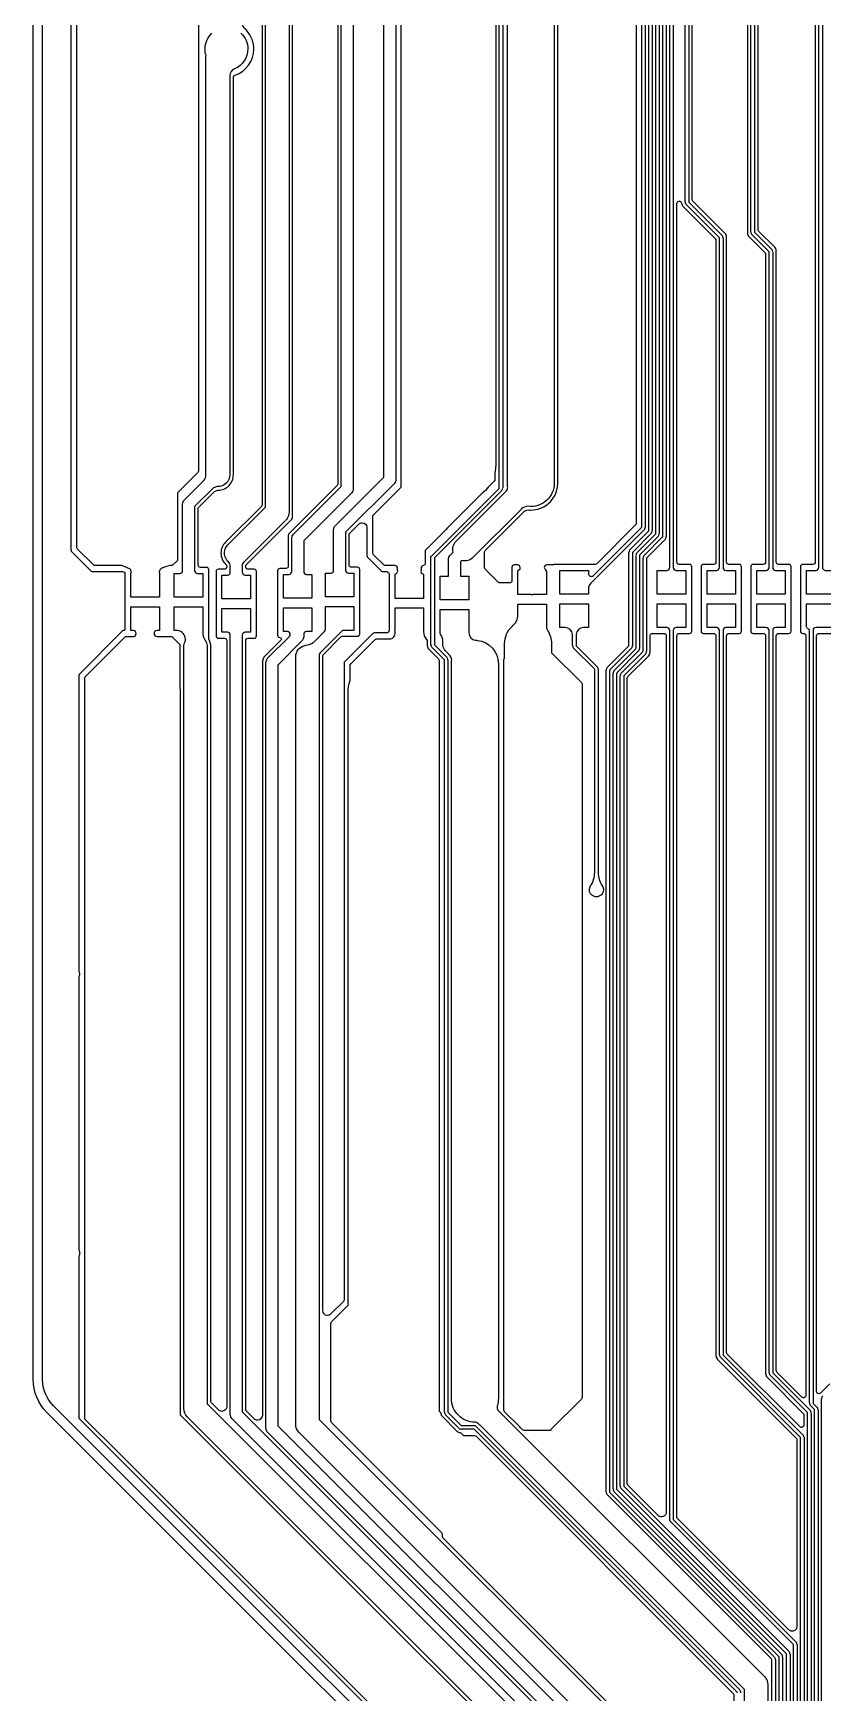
# Model space of a CAD drawing. Extents: x 4328 to 4769, y 264 to 576.
# Drawn here: x 4648.03 to 4664.85, y 437.6 to 472.98 of the extents above; entities that cross this region are included whole.
import ezdxf

# ---------------------------------------------------------------- set-up
doc = ezdxf.new("R2010")
doc.units = 0
doc.layers.add('gbr-dxf_layer0', color=7, linetype='Continuous')
doc.layers.add('gbr-outline-dxf_layer1', color=2, linetype='Continuous')

msp = doc.modelspace()

# ---------------------------------------------------------------- linework, layer by layer
at = {"layer": 'gbr-dxf_layer0'}
for p, q in [((4648.225, 460.818), (4648.225, 497.759)), ((4660.995, 462.453), (4660.995, 479.184)), ((4661.07, 479.185), (4661.07, 462.451)), ((4661.144, 462.373), (4661.144, 479.122)), ((4661.219, 479.123), (4661.219, 462.375)), ((4661.294, 462.314), (4661.294, 479.06)), ((4661.369, 479.061), (4661.369, 462.311)), ((4661.444, 462.249), (4661.444, 478.999)), ((4661.519, 478.997), (4661.519, 462.251)), ((4658.032, 476.564), (4658.032, 463.285)), ((4663.322, 468.746), (4663.322, 475.061)), ((4663.397, 475.059), (4663.397, 468.748)), ((4662.648, 468.623), (4661.949, 469.321)), ((4662, 469.376), (4662.702, 468.674)), ((4662.727, 468.611), (4662.727, 461.597)), ((4663.707, 468.325), (4663.349, 468.683)), ((4663.401, 468.738), (4663.759, 468.379)), ((4656.511, 461.834), (4657.953, 463.276)), ((4661.044, 462.389), (4660.023, 461.368)), ((4661.194, 462.311), (4660.802, 461.919)), ((4660.898, 461.911), (4661.29, 462.302)), ((4661.343, 462.249), (4660.951, 461.858)), ((4661.048, 461.848), (4661.44, 462.241)), ((4660.723, 459.926), (4660.723, 461.909)), ((4660.798, 461.91), (4660.798, 459.928)), ((4660.873, 459.867), (4660.873, 461.847)), ((4660.948, 461.849), (4660.948, 459.865)), ((4661.022, 459.803), (4661.022, 461.787)), ((4661.097, 461.784), (4661.097, 459.804)), ((4658.963, 461.519), (4658.963, 461.511)), ((4648.225, 444.28), (4648.225, 460.818)), ((4651.103, 460.246), (4651.033, 460.246)), ((4651.641, 460.252), (4651.641, 460.246)), ((4653.022, 459.653), (4653.486, 460.116)), ((4653.997, 459.989), (4654.233, 460.225)), ((4659.519, 459.933), (4659.519, 460.144)), ((4659.594, 460.144), (4659.594, 459.935)), ((4662.652, 444.807), (4662.652, 460.245)), ((4662.727, 460.244), (4662.727, 444.809)), ((4663.711, 444.427), (4663.711, 460.244)), ((4656.785, 459.628), (4656.525, 459.887)), ((4656.579, 459.939), (4656.839, 459.68)), ((4659.988, 459.428), (4659.544, 459.872)), ((4659.599, 459.922), (4660.04, 459.482)), ((4660.261, 459.459), (4660.719, 459.917)), ((4660.772, 459.864), (4660.314, 459.406)), ((4660.411, 459.397), (4660.869, 459.856)), ((4660.922, 459.803), (4660.464, 459.344)), ((4656.79, 443.584), (4656.79, 459.618)), ((4656.864, 459.617), (4656.864, 443.587)), ((4659.992, 455.092), (4659.992, 459.417)), ((4660.067, 459.419), (4660.067, 455.092)), ((4660.235, 441.879), (4660.235, 459.396)), ((4660.31, 459.397), (4660.31, 441.88)), ((4660.385, 441.943), (4660.385, 459.334)), ((4660.46, 459.335), (4660.46, 441.941)), ((4660.535, 442.01), (4660.535, 459.273)), ((4660.61, 459.271), (4660.61, 442.011)), ((4662.731, 444.799), (4664.428, 443.101)), ((4664.373, 443.05), (4662.679, 444.744)), ((4663.79, 444.416), (4664.577, 443.628)), ((4664.525, 443.574), (4663.738, 444.362)), ((4664.675, 443.637), (4664.598, 443.714)), ((4664.649, 443.768), (4664.727, 443.691)), ((4664.828, 425.633), (4664.828, 443.865)), ((4657.092, 443.246), (4656.815, 443.523)), ((4656.869, 443.574), (4657.146, 443.298)), ((4664.529, 425.44), (4664.529, 443.564)), ((4664.604, 443.565), (4664.604, 425.438)), ((4664.679, 425.525), (4664.679, 443.626)), ((4664.754, 443.628), (4664.754, 425.523)), ((4657.412, 443.219), (4657.155, 443.219)), ((4657.156, 443.294), (4657.409, 443.294)), ((4663.029, 437.608), (4657.421, 443.216)), ((4657.475, 443.268), (4663.083, 437.659)), ((4664.379, 425.322), (4664.379, 443.038)), ((4664.454, 443.039), (4664.454, 425.324)), ((4664.076, 438.433), (4660.562, 441.947)), ((4660.613, 442.001), (4664.128, 438.487)), ((4663.765, 438.312), (4660.262, 441.816)), ((4660.314, 441.87), (4663.82, 438.363)), ((4663.917, 438.372), (4660.412, 441.877)), ((4660.464, 441.932), (4663.969, 438.426)), ((4664.229, 424.899), (4664.229, 438.62)), ((4664.304, 438.621), (4664.304, 424.901)), ((4663.771, 424.675), (4663.771, 438.3)), ((4663.846, 438.301), (4663.846, 424.676))]:
    msp.add_line(p, q, dxfattribs=at)
at = {"layer": 'gbr-dxf_layer0', "linetype": 'Continuous'}
for points in [[(4653.219, 486.915, 0.177455), (4653.271, 486.777), (4653.293, 486.755, 0.023857), (4653.309, 486.743, -0.147426), (4653.321, 486.727), (4653.353, 486.695), (4653.353, 485.712), (4651.548, 483.906), (4651.548, 470.777)], [(4648.956, 470.764), (4648.956, 486.445, -0.198951), (4648.971, 486.481), (4649.349, 486.859, -0.198874), (4649.384, 486.873), (4649.535, 486.873)], [(4652.326, 472.089, 0.324265), (4652.728, 472.644, 0.21963), (4652.523, 473.088), (4652.48, 473.169, -0.123184), (4652.474, 473.192), (4652.474, 483.681, -0.198855), (4652.489, 483.717), (4654.361, 485.589, -0.198946), (4654.433, 485.619, -0.414073), (4654.535, 485.517), (4654.535, 485.083), (4653.357, 483.905, 0.198811), (4653.342, 483.87), (4653.342, 479.874, 0.199084), (4653.357, 479.839), (4654.188, 479.008, 0.198757), (4654.223, 478.993), (4655.513, 478.993, -0.199), (4655.549, 478.979), (4655.581, 478.947, -0.199007), (4655.588, 478.928, -0.199077), (4655.581, 478.909)], [(4661.841, 481.825), (4661.841, 480.809, -0.198889), (4661.826, 480.774), (4661.159, 480.107, 0.198874), (4661.144, 480.071), (4661.144, 479.62, -0.198744), (4661.13, 479.585), (4660.891, 479.346, 0.198874), (4660.877, 479.311), (4660.877, 462.532, -0.198757), (4660.862, 462.496), (4660.036, 461.671, -0.198757), (4660.001, 461.656), (4659.125, 461.656)], [(4648.828, 480.859), (4648.828, 461.963, 0.198856), (4648.843, 461.927), (4649.254, 461.517, 0.198874), (4649.289, 461.502), (4649.93, 461.502, -0.414254), (4649.98, 461.452), (4649.98, 460.843)], [(4658.114, 463.226, 0.19898), (4658.132, 463.27, -0.182323), (4658.141, 463.295, -0.048287), (4658.132, 463.39), (4658.132, 479.123, -0.225325), (4658.316, 479.511, 0.154863), (4658.378, 479.68, -0.111891), (4658.382, 479.696), (4658.382, 479.759), (4657.848, 480.293)], [(4658.884, 479.65, 0.144973), (4658.919, 479.533, -0.244777), (4659.132, 479.123), (4659.132, 463.39, -0.449219), (4658.573, 462.894, 0.16761), (4658.433, 462.837)], [(4658.482, 462.78, -0.156464), (4658.571, 462.817, 0.026654), (4658.632, 462.814, 0.086032), (4658.826, 462.848, 0.317133), (4659.208, 463.39), (4659.208, 479.123, 0.236979), (4658.976, 479.585, -0.121777), (4658.96, 479.65)], [(4657.893, 479.236), (4657.893, 478.83, -0.01343), (4657.894, 478.789), (4657.894, 476.954, -0.044613), (4657.882, 476.819), (4657.882, 463.765, -0.049886), (4657.867, 463.616), (4657.867, 463.467, -0.198889), (4657.853, 463.432), (4657.722, 463.301, -0.059783), (4657.596, 463.175), (4656.841, 462.42, -0.043976), (4656.814, 462.386, -0.008374), (4656.808, 462.38), (4656.381, 461.953), (4656.381, 461.679, -0.334208), (4656.345, 461.631)], [(4661.668, 478.936), (4661.668, 461.592, 0.3905), (4661.732, 461.529), (4661.935, 461.529), (4661.935, 461.023), (4661.327, 461.023)], [(4661.528, 461.529, 0.404715), (4661.593, 461.593), (4661.593, 478.937)], [(4654.429, 461.531), (4654.429, 462.393, -0.199239), (4654.466, 462.483), (4655.501, 463.518), (4655.501, 477.219, 0.271905), (4655.415, 477.359)], [(4655.741, 461.438, -0.219264), (4655.762, 461.461, 0.28375), (4655.795, 461.509, -0.045938), (4655.791, 461.555), (4655.791, 461.567, 0.403648), (4655.73, 461.629), (4655.533, 461.629, -0.199011), (4655.498, 461.643), (4655.28, 461.861, -0.198757), (4655.266, 461.896), (4655.266, 462.697), (4655.855, 463.286, 0.198757), (4655.869, 463.321), (4655.869, 476.869, -0.198867), (4655.884, 476.905), (4656.215, 477.236, 0.199174), (4656.218, 477.242)], [(4655.755, 477.213), (4655.755, 463.47, -0.207781), (4655.718, 463.376)], [(4654.516, 476.759, 0.313585), (4654.136, 476.212, 0.313583), (4654.516, 475.665), (4654.516, 463.372, -0.198951), (4654.501, 463.336), (4653.474, 462.309, 0.19889), (4653.46, 462.274), (4653.46, 461.618, -0.414095), (4653.41, 461.568), (4653.282, 461.568, 0.414254), (4653.232, 461.518), (4653.232, 460.147, 0.414254), (4653.282, 460.097, -0.414047), (4653.314, 460.064, -0.198816), (4653.304, 460.042), (4652.969, 459.706, 0.19902), (4652.909, 459.563)], [(4657.957, 463.287), (4657.957, 476.577, -0.215661), (4657.968, 476.606)], [(4654.846, 475.664), (4654.846, 463.267, -0.199239), (4654.809, 463.177), (4653.79, 462.158), (4653.79, 461.505)], [(4661.921, 469.387), (4661.921, 475.493, -0.188771), (4661.931, 475.518)], [(4662.124, 475.538, 0.197711), (4662.01, 475.491), (4661.996, 475.477), (4661.996, 469.385)], [(4663.246, 475.082), (4663.246, 468.725, 0.19907), (4663.279, 468.645), (4663.621, 468.304, -0.199058), (4663.635, 468.269), (4663.635, 461.706, -0.414253), (4663.585, 461.656), (4663.367, 461.656, 0.414253), (4663.317, 461.606), (4663.317, 460.234, 0.414107), (4663.367, 460.184), (4663.585, 460.184, -0.414107), (4663.635, 460.134), (4663.635, 444.404, 0.198779), (4663.668, 444.324), (4664.438, 443.554, -0.198964), (4664.453, 443.519), (4664.453, 443.304, -0.66794), (4664.368, 443.269), (4662.818, 444.819, -0.198811), (4662.803, 444.854), (4662.803, 460.134, -0.414254), (4662.853, 460.184), (4663.071, 460.184, 0.414253), (4663.121, 460.234), (4663.121, 461.606, 0.414107), (4663.071, 461.656), (4662.853, 461.656, -0.414254), (4662.803, 461.706), (4662.803, 468.633, 0.198977), (4662.77, 468.713), (4662.086, 469.397, -0.198757), (4662.072, 469.432), (4662.072, 475.283, -0.514318)], [(4653.271, 475.033, 0.018146), (4653.229, 475.034, 0.414218), (4652.645, 474.451, 0.249679), (4652.903, 473.967), (4652.903, 462.928, -0.199), (4652.888, 462.892), (4652.123, 462.127, 0.199064), (4652.027, 461.896, 0.210996), (4652.134, 461.655)], [(4663.473, 468.793), (4663.473, 475.014, -0.19899)], [(4652.573, 461.655, 0.01189), (4652.583, 461.666), (4653.54, 462.622, 0.198757), (4653.554, 462.658), (4653.554, 473.967, 0.249679), (4653.812, 474.451, 0.161099), (4653.697, 474.799)], [(4652.226, 461.49), (4652.226, 461.64, 0.19069), (4652.167, 461.724, -0.214218), (4652.151, 461.749, -0.368549), (4652.176, 462.073), (4652.979, 462.875), (4652.979, 473.987)], [(4653.533, 474.11, 0.205441), (4653.479, 473.994), (4653.479, 462.772, -0.196199), (4653.407, 462.597)], [(4664.694, 473.476), (4664.694, 461.706, -0.414254), (4664.644, 461.656), (4664.426, 461.656, 0.414253), (4664.376, 461.606), (4664.376, 460.234, 0.414107), (4664.426, 460.184), (4664.445, 460.184, -0.414107), (4664.495, 460.134), (4664.495, 443.938, -0.668057), (4664.41, 443.903), (4663.876, 444.436, -0.198757), (4663.862, 444.472), (4663.862, 460.134, -0.414253), (4663.912, 460.184), (4664.13, 460.184, 0.414095), (4664.18, 460.234), (4664.18, 461.606, 0.414145), (4664.13, 461.656), (4663.912, 461.656, -0.414107), (4663.862, 461.706), (4663.862, 468.337, 0.198784), (4663.829, 468.417), (4663.487, 468.758, -0.199058), (4663.473, 468.793)], [(4664.845, 473.521), (4664.845, 461.592, 0.401783), (4664.911, 461.529), (4665.111, 461.529), (4665.111, 461.023), (4664.503, 461.023), (4664.503, 461.529), (4664.702, 461.529)], [(4664.704, 461.529, 0.409828), (4664.77, 461.594), (4664.77, 473.523)], [(4651.707, 463.563, -0.00517), (4651.707, 463.567), (4651.707, 472.457, -0.044574), (4651.711, 472.502, -0.079295), (4651.688, 472.644, -0.210318), (4651.836, 472.98)], [(4652.454, 472.98, -0.209736), (4652.601, 472.644, -0.3045), (4652.317, 472.221)], [(4652.317, 472.221, 0.295851), (4652.215, 472.076), (4652.215, 463.567, -0.422741), (4651.954, 463.313, 0.11526), (4651.844, 463.27), (4651.464, 462.89), (4651.464, 461.527)], [(4651.961, 463.237, 0.414221), (4652.291, 463.567), (4652.291, 472.047, -0.293271), (4652.325, 472.089)], [(4650.115, 461.493, 0.212991), (4650.085, 461.558, 0.040122), (4649.908, 461.63), (4649.342, 461.63, -0.198857), (4649.307, 461.645), (4648.971, 461.981, -0.198811), (4648.956, 462.016), (4648.956, 470.764)], [(4651.548, 470.777), (4651.548, 463.65, -0.198867), (4651.533, 463.615), (4651.112, 463.194, 0.198874), (4651.098, 463.159), (4651.098, 461.742), (4650.986, 461.63), (4650.947, 461.63)], [(4661.744, 441.325), (4661.744, 460.134, -0.414257), (4661.794, 460.184), (4662.012, 460.184, 0.414105), (4662.062, 460.234), (4662.062, 461.606, 0.414105), (4662.012, 461.656), (4661.794, 461.656, -0.414082), (4661.744, 461.706), (4661.744, 469.349, -0.414257), (4661.794, 469.399)], [(4661.846, 469.353, 0.172764), (4661.879, 469.284), (4662.562, 468.601, -0.198757), (4662.577, 468.566), (4662.577, 461.706, -0.414254), (4662.527, 461.656), (4662.309, 461.656, 0.414253), (4662.259, 461.606), (4662.259, 460.234, 0.414107), (4662.309, 460.184), (4662.527, 460.184, -0.414254), (4662.577, 460.134), (4662.577, 444.787, 0.198955), (4662.61, 444.707), (4664.289, 443.028, -0.198874), (4664.303, 442.992), (4664.303, 439.012, -0.414234), (4664.201, 438.91, -0.199), (4664.129, 438.94), (4661.744, 441.325)], [(4662.727, 461.595, 0.406183), (4662.791, 461.529), (4662.994, 461.529), (4662.994, 461.023), (4662.386, 461.023), (4662.386, 461.529), (4662.589, 461.529, 0.397796), (4662.652, 461.594), (4662.652, 468.613)], [(4663.786, 468.314), (4663.786, 461.594, 0.397796), (4663.849, 461.529), (4664.053, 461.529), (4664.053, 461.023), (4663.445, 461.023), (4663.445, 461.529), (4663.644, 461.529)], [(4663.645, 461.529, 0.399427), (4663.711, 461.592), (4663.711, 468.316)], [(4651.147, 461.464, 0.400957), (4651.21, 461.523), (4651.21, 462.943, -0.199239), (4651.247, 463.032), (4651.661, 463.446, 0.197203), (4651.707, 463.56)], [(4651.54, 461.635), (4651.54, 462.843, -0.145416), (4651.551, 462.87), (4651.892, 463.211, -0.098747), (4651.959, 463.237)], [(4655.718, 463.376), (4654.683, 462.341), (4654.683, 461.528, 0.400948), (4654.744, 461.467), (4654.86, 461.467), (4654.86, 460.961), (4654.252, 460.961)], [(4656.915, 461.853), (4656.977, 461.915, -0.265477), (4657.043, 462.154), (4658.113, 463.225)], [(4658.431, 462.835), (4657.396, 461.801, -0.265475), (4657.157, 461.736), (4657.132, 461.71), (4657.132, 461.407), (4657.309, 461.407), (4657.309, 460.901), (4656.701, 460.901)], [(4653.405, 462.595), (4652.53, 461.719, -0.032331), (4652.506, 461.698, -0.084117), (4652.498, 461.688, 0.193258), (4652.48, 461.645), (4652.48, 461.49)], [(4654.196, 459.7, -0.198989), (4654.21, 459.736), (4654.583, 460.108, -0.198965), (4654.618, 460.123), (4654.937, 460.123, 0.414254), (4654.987, 460.173), (4654.987, 461.544, 0.414254), (4654.937, 461.594), (4654.809, 461.594, -0.414253), (4654.759, 461.644), (4654.759, 462.31), (4654.963, 462.514, -0.198995), (4655.036, 462.544, -0.414162), (4655.138, 462.442), (4655.138, 461.843, 0.198857), (4655.152, 461.808), (4655.445, 461.515, 0.198757), (4655.48, 461.501), (4655.56, 461.501, -0.414254), (4655.61, 461.451), (4655.61, 460.245, -0.414254), (4655.56, 460.195), (4655.296, 460.195, 0.199), (4655.261, 460.181), (4654.667, 459.586, 0.198874), (4654.652, 459.551), (4654.652, 445.977, -0.199), (4654.638, 445.942), (4654.37, 445.674, -0.198634), (4654.298, 445.644, -0.414091), (4654.196, 445.746), (4654.196, 459.683, 0.011868), (4654.196, 459.698)], [(4657.645, 461.586), (4657.645, 461.922, -0.167248), (4657.656, 461.953), (4658.482, 462.779)], [(4653.536, 461.504), (4653.536, 462.208, -0.203486), (4653.573, 462.3)], [(4659.924, 461.399, 0.187971), (4659.966, 461.416), (4660.991, 462.442, 0.199082), (4660.995, 462.451)], [(4660.749, 461.972), (4661.141, 462.364, 0.184709), (4661.144, 462.373)], [(4661.493, 462.187), (4661.101, 461.795, 0.199005), (4661.097, 461.787)], [(4656.5, 459.949), (4656.5, 461.807, -0.189785), (4656.51, 461.833)], [(4656.701, 460.901), (4656.701, 461.407), (4656.878, 461.407), (4656.878, 461.758, -0.207781), (4656.915, 461.853)], [(4650.712, 461.494, 0.0602), (4650.714, 461.474, -0.104122), (4650.715, 461.459), (4650.715, 460.957), (4650.107, 460.957), (4650.107, 461.464)], [(4650.947, 461.63, 0.089481), (4650.755, 461.567, -0.056191), (4650.749, 461.562, 0.2475), (4650.712, 461.495)], [(4651.464, 461.526, 0.407839), (4651.525, 461.464), (4651.641, 461.464), (4651.641, 460.957), (4651.033, 460.957)], [(4651.774, 460.046, -0.120985), (4651.768, 460.069), (4651.768, 461.541, 0.414228), (4651.718, 461.591), (4651.59, 461.591, -0.382123), (4651.54, 461.635)], [(4652.134, 461.655, -0.213386), (4652.15, 461.618), (4652.15, 461.603, -0.414254), (4652.1, 461.553), (4651.972, 461.553, 0.414095), (4651.922, 461.503), (4651.922, 460.131, 0.414257), (4651.972, 460.081), (4652.1, 460.081, -0.414253), (4652.15, 460.031), (4652.15, 443.7, -0.413432), (4652.048, 443.598, -0.198981), (4651.976, 443.628), (4651.826, 443.778, -0.198936), (4651.811, 443.813), (4651.811, 459.894, 0.121644), (4651.774, 460.046)], [(4652.909, 459.563), (4652.909, 443.511, -0.41415), (4652.807, 443.409, -0.198981), (4652.735, 443.439), (4652.57, 443.603, -0.199081), (4652.556, 443.639), (4652.556, 460.031, -0.414124), (4652.606, 460.081), (4652.734, 460.081, 0.414254), (4652.784, 460.131), (4652.784, 461.503, 0.414107), (4652.734, 461.553), (4652.606, 461.553, -0.414082), (4652.556, 461.603), (4652.556, 461.618, -0.2136), (4652.572, 461.655)], [(4653.359, 460.935), (4653.359, 461.441), (4653.476, 461.441, 0.400942), (4653.536, 461.504)], [(4653.79, 461.504, 0.40381), (4653.85, 461.441), (4653.967, 461.441), (4653.967, 460.935), (4653.359, 460.935)], [(4654.252, 460.961), (4654.252, 461.467), (4654.369, 461.467, 0.403809), (4654.429, 461.53)], [(4656.341, 461.63, 0.3427), (4656.291, 461.572), (4656.291, 461.555, -0.024118), (4656.29, 461.531, -0.119048), (4656.289, 461.513, 0.072403), (4656.287, 461.501)], [(4656.287, 461.499, 0.321239), (4656.318, 461.46, -0.230145), (4656.342, 461.438)], [(4658.355, 461.519, -0.281565), (4658.386, 461.544, 0.168775), (4658.405, 461.553), (4658.405, 461.586, 0.387741), (4658.346, 461.646), (4658.278, 461.646, 0.414257), (4658.228, 461.596), (4658.228, 461.31, -0.414253), (4658.178, 461.26), (4657.972, 461.26, -0.198855), (4657.937, 461.274), (4657.66, 461.551, -0.198964), (4657.645, 461.586)], [(4658.639, 461.013), (4658.355, 461.013), (4658.355, 461.495, -0.164276), (4658.355, 461.519)], [(4659.125, 461.646), (4658.974, 461.646, 0.370946), (4658.913, 461.592, 0.094478), (4658.953, 461.529, -0.083502), (4658.96, 461.519)], [(4659.252, 461.023), (4659.252, 461.529), (4659.86, 461.529), (4659.86, 461.459, 0.290539), (4659.899, 461.404, -0.167304), (4659.923, 461.399)], [(4659.908, 461.253, 0.193207), (4659.86, 461.142), (4659.86, 461.023), (4659.252, 461.023)], [(4660.02, 461.364, -0.017851), (4660.013, 461.358), (4659.908, 461.253)], [(4649.98, 460.843), (4649.98, 460.268, -0.414284), (4649.959, 460.247, 0.199), (4649.923, 460.233), (4649.016, 459.325, 0.198874), (4649.001, 459.289), (4649.001, 452.98, -0.093374), (4649.011, 452.926, -0.093389), (4649.001, 452.871), (4649.001, 447.037, -0.114249), (4649.016, 446.971, -0.114246), (4649.001, 446.905), (4649.001, 443.456), (4660.355, 432.102)], [(4651.033, 460.246), (4651.033, 460.753), (4651.641, 460.753), (4651.641, 460.273, -0.102263), (4651.642, 460.257)], [(4653.505, 460.161, 0.407832), (4653.444, 460.224), (4653.359, 460.224), (4653.359, 460.73), (4653.967, 460.73), (4653.967, 460.224), (4653.854, 460.224)], [(4654.234, 460.225, 0.185149), (4654.252, 460.266), (4654.252, 460.756), (4654.86, 460.756), (4654.86, 460.249), (4654.642, 460.249, 0.188849), (4654.6, 460.232), (4654.139, 459.771)], [(4655.737, 460.188, 0.05068), (4655.735, 460.213, -0.156618), (4655.737, 460.236), (4655.737, 460.726), (4656.345, 460.726), (4656.345, 460.22)], [(4656.701, 460.197), (4656.701, 460.696), (4657.309, 460.696), (4657.309, 460.194, 0.343517), (4657.453, 460.039, -0.017498), (4657.488, 460.036, -0.037683), (4657.494, 460.036, -0.38247), (4657.939, 459.539), (4657.939, 443.869, -0.054028), (4657.927, 443.762, -0.157694), (4657.926, 443.747, 0.106368), (4657.913, 443.689)], [(4658.072, 459.657), (4658.072, 459.968, -0.209669), (4658.233, 460.335, -0.074459), (4658.241, 460.344, 0.181064), (4658.355, 460.549), (4658.355, 460.808), (4658.963, 460.808), (4658.963, 460.315, 0.066985), (4658.986, 460.248, -0.149873), (4659.072, 459.968), (4659.072, 459.773), (4659.708, 459.137, -0.198757), (4659.723, 459.101), (4659.723, 443.891, -0.199134), (4659.708, 443.856), (4659.06, 443.208, 0.199413), (4659.056, 443.197, -0.41452), (4659.049, 443.19), (4658.493, 443.19, -0.198855), (4658.457, 443.205), (4658.412, 443.25, -0.046331), (4658.38, 443.283), (4658.071, 443.591, -0.198757), (4658.056, 443.627)], [(4659.252, 460.311), (4659.252, 460.818), (4659.86, 460.818), (4659.86, 460.311), (4659.754, 460.311, 0.39489), (4659.594, 460.158, -0.009259), (4659.594, 460.149)], [(4661.327, 460.311), (4661.327, 460.818), (4661.935, 460.818), (4661.935, 460.311), (4661.732, 460.311, 0.401101), (4661.668, 460.247), (4661.668, 441.294), (4664.279, 438.683)], [(4662.386, 460.311), (4662.386, 460.818), (4662.994, 460.818), (4662.994, 460.311), (4662.79, 460.311, 0.400317), (4662.727, 460.246)], [(4663.445, 460.311), (4663.445, 460.818), (4664.053, 460.818), (4664.053, 460.311), (4663.85, 460.311, 0.396706), (4663.786, 460.248), (4663.786, 444.425)], [(4664.503, 460.316, -0.206218), (4664.503, 460.343), (4664.503, 460.818), (4665.111, 460.818), (4665.111, 460.312), (4664.713, 460.312)], [(4649.129, 443.435), (4649.129, 459.236, -0.198855), (4649.144, 459.272), (4649.991, 460.119), (4650.16, 460.119, 0.403482), (4650.22, 460.182)], [(4650.665, 460.119), (4650.958, 460.119, -0.199011), (4650.994, 460.105), (4651.153, 459.946), (4651.153, 459.014, -0.037311), (4651.161, 458.903), (4651.161, 443.523), (4661.747, 432.937, -0.278483), (4661.933, 432.184), (4661.933, 426.157, -0.199195), (4661.918, 426.122), (4661.716, 425.92), (4661.716, 424.359, -0.062659), (4661.701, 424.235), (4661.701, 423.527, -0.414254), (4661.651, 423.477), (4661.022, 423.477, -0.262219), (4660.893, 423.405, -0.375158), (4660.745, 423.534), (4660.686, 423.593, -0.198628), (4660.672, 423.628), (4660.672, 431.367, -0.111802), (4660.677, 431.388)], [(4658.519, 436.979, -1), (4658.519, 436.479), (4658.414, 436.479, -0.203229), (4658.234, 436.556), (4651.314, 443.476, -0.206463), (4651.236, 443.657), (4651.236, 459.894, -0.121791), (4651.264, 460.01, 0.061513), (4651.27, 460.057)], [(4651.638, 460.209, 0.134539), (4651.682, 460.049, -0.03744), (4651.703, 460.018, -0.068775), (4651.708, 460.009, -0.120259), (4651.736, 459.894), (4651.736, 443.761), (4658.517, 436.979)], [(4659.944, 435.764), (4652.265, 443.442, -0.20509), (4652.226, 443.534), (4652.226, 460.148, 0.401457), (4652.165, 460.209), (4652.049, 460.209)], [(4652.543, 460.209, 0.40381), (4652.48, 460.148), (4652.48, 443.587), (4660.118, 435.948), (4660.265, 435.849, -0.404247), (4660.41, 435.699, -0.414224), (4660.26, 435.549, -0.141551), (4660.18, 435.572, -0.182563), (4660.099, 435.609), (4659.947, 435.76)], [(4653.852, 460.224, 0.400942), (4653.79, 460.164), (4653.79, 460.114, -0.199465), (4653.752, 460.024), (4653.239, 459.51), (4653.239, 443.293), (4660.001, 436.53), (4660.144, 436.435, -0.40567), (4660.289, 436.285, -0.414224), (4660.139, 436.135, -0.141532), (4660.059, 436.158, -0.193438), (4659.974, 436.198), (4659.833, 436.339, -0.01448), (4659.828, 436.344), (4653.024, 443.148, -0.20508), (4652.985, 443.24)], [(4653.62, 443.324), (4653.62, 459.683, -0.350531), (4653.815, 459.926, -0.103345), (4653.83, 459.931, 0.123116), (4653.995, 459.988)], [(4654.37, 443.394), (4654.37, 445.472, -0.198857), (4654.385, 445.507), (4654.736, 445.859), (4654.736, 458.927, -0.086164), (4654.78, 459.18), (4654.78, 459.498, -0.198857), (4654.795, 459.533), (4655.314, 460.052, -0.198875), (4655.349, 460.067), (4655.648, 460.067, 0.332981), (4655.737, 460.187)], [(4656.344, 460.22, 0.179131), (4656.404, 460.06, -0.058819), (4656.409, 460.053, -0.205135), (4656.424, 460.017), (4656.424, 459.928, 0.198368), (4656.457, 459.849), (4656.661, 459.644, -0.198811), (4656.676, 459.609), (4656.676, 443.625, 0.198855), (4656.691, 443.589), (4656.7, 443.58, -0.165349), (4656.715, 443.551)], [(4663.162, 424.7, 0.112854), (4663.186, 424.752, -0.03924), (4663.183, 424.791), (4663.183, 437.665), (4657.548, 443.301, -0.124497), (4657.538, 443.308, 0.163045), (4657.443, 443.369, -0.416436), (4656.939, 443.869), (4656.939, 459.539, -0.039286), (4656.945, 459.617, 0.12368), (4656.915, 459.709), (4656.828, 459.797, -0.244734), (4656.758, 460.017, 0.131528), (4656.706, 460.169, -0.196957), (4656.701, 460.197)], [(4659.519, 460.149, -0.009346), (4659.519, 460.158, 0.389307), (4659.362, 460.311), (4659.252, 460.311)], [(4661.593, 460.246, 0.414243), (4661.528, 460.311), (4661.327, 460.311)], [(4664.224, 438.632), (4661.606, 441.25, -0.210376), (4661.593, 441.278), (4661.593, 460.245)], [(4662.652, 460.246, 0.414243), (4662.587, 460.311), (4662.386, 460.311)], [(4663.711, 460.246, 0.414243), (4663.645, 460.311), (4663.445, 460.311)], [(4664.571, 443.78), (4664.571, 460.249, 0.187852), (4664.521, 460.298, -0.154992), (4664.506, 460.312), (4664.503, 460.312)], [(4664.712, 460.311, 0.404715), (4664.646, 460.248), (4664.646, 460.236, -0.036877), (4664.648, 460.212)], [(4664.648, 460.21, -0.039443), (4664.646, 460.185), (4664.646, 443.777)], [(4665.003, 444.185), (4664.807, 443.988, -0.199097), (4664.772, 443.974, -0.414105), (4664.722, 444.024), (4664.722, 460.134, -0.414253), (4664.772, 460.184), (4665.188, 460.184, 0.414253)], [(4652.985, 443.24), (4652.985, 459.56, -0.203507), (4653.022, 459.652)], [(4654.139, 459.771, 0.19904), (4654.12, 459.727, -0.083852), (4654.118, 459.715, -0.032309), (4654.12, 459.683), (4654.12, 443.428), (4661.403, 436.145, -0.028676), (4661.422, 436.124), (4661.744, 435.802, -1), (4661.391, 435.449), (4661.052, 435.787, -0.02397), (4661.036, 435.805), (4653.697, 443.144, -0.203229), (4653.62, 443.324)], [(4658.056, 443.627), (4658.056, 459.621, -0.199), (4658.071, 459.656)], [(4660.56, 459.335), (4661.019, 459.794, 0.184663), (4661.022, 459.802)], [(4661.072, 459.741), (4660.613, 459.282, 0.199005), (4660.61, 459.274)], [(4660.067, 455.086, 0.144038), (4660.153, 454.803, -0.152513), (4660.179, 454.718, -0.414224), (4660.029, 454.568, -0.414224), (4659.879, 454.718, -0.148867), (4659.905, 454.801, 0.146657), (4659.992, 455.089)], [(4660.719, 423.085, -0.414221), (4660.419, 423.385), (4660.419, 431.465, 0.198851), (4660.214, 431.96), (4648.46, 443.714, -0.19884), (4648.225, 444.28)], [(4660.673, 431.67, -0.047182), (4660.672, 431.68), (4660.672, 431.891), (4649.886, 442.677, -0.014456), (4649.856, 442.708), (4649.129, 443.435)], [(4661.893, 435.626, 0.198709), (4661.798, 435.856), (4661.476, 436.177, 0.019702), (4661.459, 436.196), (4656.763, 440.892, -0.198918), (4656.749, 440.927), (4656.749, 440.974, 0.198845), (4656.734, 441.009), (4654.385, 443.359, -0.198901), (4654.37, 443.394)], [(4656.715, 443.55, 0.136016), (4656.738, 443.494), (4657.064, 443.168, 0.136013), (4657.12, 443.145)], [(4657.913, 443.688, 0.114271), (4657.928, 443.627), (4663.61, 437.945, -0.202686), (4663.683, 437.765), (4663.683, 424.791, -0.452975), (4663.401, 424.543, 0.049997), (4663.327, 424.505), (4663.081, 424.259, -0.133844), (4663.101, 424.183, -0.237108), (4663.041, 424.062, -0.417061), (4662.86, 424.063, -0.234031), (4662.801, 424.183, -0.140668), (4662.824, 424.262), (4662.824, 424.309, -0.199239), (4662.861, 424.399), (4663.16, 424.697)], [(4657.121, 443.145, -0.165552), (4657.149, 443.131), (4657.184, 443.096, 0.198964), (4657.219, 443.082), (4657.428, 443.082, -0.198831), (4657.463, 443.067), (4662.943, 437.586, -0.198874), (4662.958, 437.551), (4662.958, 436.766), (4662.947, 436.755), (4662.947, 435.34)], [(4663.966, 424.193, 0.045171), (4663.99, 424.201), (4664.062, 424.273), (4664.08, 424.394), (4664.08, 438.424)], [(4664.155, 438.422), (4664.155, 424.393, -0.045786), (4664.154, 424.386), (4664.134, 424.251, -0.086659), (4664.131, 424.239)], [(4663.8, 424.355), (4663.92, 424.475), (4663.92, 424.59, -0.053661), (4663.921, 424.598), (4663.921, 438.362)], [(4663.996, 438.363), (4663.996, 424.592, -0.043563), (4663.995, 424.586), (4663.995, 424.46, -0.223104), (4663.982, 424.431), (4663.853, 424.302)]]:
    msp.add_lwpolyline(points, format="xyb", dxfattribs=at)
for points in [[(4653.573, 462.3), (4654.592, 463.319), (4654.592, 475.663)], [(4658.006, 463.224), (4656.575, 461.792), (4656.575, 459.952)], [(4651.033, 460.957), (4651.033, 461.464), (4651.145, 461.464)], [(4652.544, 461.426), (4652.657, 461.426), (4652.657, 460.92), (4652.049, 460.92)], [(4652.049, 460.92), (4652.049, 461.426), (4652.163, 461.426)], [(4656.345, 461.438), (4656.345, 460.931), (4655.737, 460.931), (4655.737, 461.438)], [(4658.963, 461.496), (4658.963, 461.013), (4658.679, 461.013)], [(4661.327, 461.023), (4661.327, 461.529), (4661.526, 461.529)], [(4650.156, 460.246), (4650.107, 460.246), (4650.107, 460.753), (4650.715, 460.753), (4650.715, 460.246), (4650.665, 460.246)], [(4652.049, 460.209), (4652.049, 460.715), (4652.657, 460.715), (4652.657, 460.209), (4652.545, 460.209)]]:
    msp.add_lwpolyline(points, dxfattribs=at)
msp.add_lwpolyline([(4660.686, 442.057), (4660.686, 459.227, -0.198766), (4660.7, 459.262), (4661.14, 459.702, 0.198469), (4661.173, 459.782), (4661.173, 460.134, -0.414254), (4661.223, 460.184), (4661.468, 460.184, -0.414254), (4661.518, 460.134), (4661.518, 441.45, -0.668135), (4661.344, 441.378), (4660.7, 442.022, -0.198874)], format="xyb", close=True, dxfattribs=at)
at = {"layer": 'gbr-dxf_layer0'}
for centre, radius, start, end in [((4661.796, 469.349), 0.05, 6.0025, 89.9966), ((4662.009, 469.385), 0.0875, 180.0093, 224.9775), ((4662.009, 469.385), 0.0125, 183.1271, 218.5147), ((4662.64, 468.613), 0.0125, 3.1071, 44.9804), ((4662.64, 468.613), 0.0875, 359.9881, 43.5574), ((4663.409, 468.746), 0.0875, 181.2274, 224.9719), ((4663.409, 468.746), 0.0125, 180.0238, 221.2407), ((4663.699, 468.316), 0.0125, 5.3599, 41.2425), ((4663.699, 468.316), 0.0875, 0.006, 44.9775), ((4657.944, 463.285), 0.0127, 315.0144, 359.9871), ((4657.944, 463.285), 0.0873, 315.022, 358.8354), ((4660.982, 462.451), 0.0874, 315.1117, 358.0487), ((4661.132, 462.373), 0.0875, 315.1142, 0.0127), ((4661.281, 462.311), 0.0125, 314.971, 359.9461), ((4661.281, 462.311), 0.0875, 314.9784, 357.993), ((4661.431, 462.249), 0.0125, 315.8579, 356.8253), ((4661.431, 462.249), 0.0875, 315.3393, 359.9855), ((4660.81, 461.91), 0.0875, 135.0225, 179.9907), ((4660.81, 461.91), 0.0125, 135.0184, 176.8249), ((4660.96, 461.849), 0.0875, 135.0225, 180.0234), ((4660.96, 461.849), 0.0125, 135.0209, 176.8618), ((4661.11, 461.787), 0.0875, 135.1016, 178.0266), ((4650.027, 461.491), 0.088, 341.6656, 0.0208), ((4652.164, 461.489), 0.0625, 270, 0), ((4652.543, 461.489), 0.0625, 180, 270), ((4658.926, 461.504), 0.0375, 348.3462, 11.6538), ((4658.659, 461.266), 0.254, 265.4884, 274.5116), ((4650.158, 460.184), 0.0625, 0, 90), ((4650.664, 460.184), 0.0625, 90, 180), ((4650.664, 460.182), 0.0625, 180, 270), ((4651.079, 460.057), 0.191, 0.3681, 82.4278), ((4651.952, 460.209), 0.314, 173.1456, 179.5515), ((4653.442, 460.161), 0.0625, 314.9984, 358.9846), ((4656.587, 459.949), 0.0873, 182.1127, 223.5775), ((4656.587, 459.949), 0.0127, 179.9749, 225.0216), ((4656.777, 459.618), 0.0874, 359.9901, 43.5667), ((4659.606, 459.933), 0.0873, 181.2149, 222.5442), ((4659.606, 459.933), 0.0126, 180.0162, 224.9889), ((4660.71, 459.927), 0.0125, 315.0288, 356.8477), ((4660.71, 459.927), 0.0875, 315.0331, 0.0126), ((4660.86, 459.864), 0.0125, 315.8826, 359.9984), ((4660.86, 459.864), 0.0875, 315.3764, 358.0301), ((4661.01, 459.803), 0.0875, 315.107, 359.9841), ((4656.777, 459.618), 0.0127, 3.0772, 45.0112), ((4659.979, 459.419), 0.0127, 359.9983, 41.1778), ((4659.979, 459.419), 0.0873, 1.2224, 44.9806), ((4660.323, 459.397), 0.0875, 135.0225, 180.0234), ((4660.323, 459.397), 0.0125, 135.0209, 176.8618), ((4660.473, 459.335), 0.0875, 135.1013, 179.9908), ((4660.473, 459.335), 0.0125, 135.0184, 176.8249), ((4660.622, 459.274), 0.0875, 135.1017, 178.03), ((4662.74, 444.807), 0.0875, 181.2533, 225.0217), ((4662.74, 444.807), 0.0125, 180.0559, 221.2924), ((4663.798, 444.425), 0.0875, 180.0143, 224.9718), ((4663.798, 444.425), 0.0125, 185.3675, 221.2397), ((4664.658, 443.777), 0.0875, 179.9874, 224.9669), ((4664.658, 443.777), 0.0125, 185.3424, 221.3417), ((4664.916, 443.867), 0.0875, 135.3772, 180.0227), ((4656.877, 443.584), 0.0873, 182.1403, 223.6041), ((4656.877, 443.584), 0.0127, 180.0129, 224.9856), ((4664.516, 443.565), 0.0125, 0.0121, 41.2448), ((4664.516, 443.565), 0.0875, 1.2224, 44.9774), ((4664.666, 443.628), 0.0125, 359.9989, 41.3488), ((4664.666, 443.628), 0.0875, 1.1886, 44.9768), ((4657.155, 443.307), 0.0873, 224.9784, 268.7457), ((4657.155, 443.307), 0.0127, 228.5896, 269.9496), ((4657.412, 443.207), 0.0873, 45.0193, 90.0225), ((4657.412, 443.207), 0.0127, 48.7113, 84.7136), ((4664.366, 443.039), 0.0125, 359.9909, 44.9861), ((4664.366, 443.039), 0.0875, 1.188, 42.5353), ((4660.473, 441.94), 0.0875, 180.0143, 224.9718), ((4660.473, 441.94), 0.0125, 185.3675, 221.2397), ((4660.622, 442.01), 0.0875, 181.1997, 224.9663), ((4660.622, 442.01), 0.0125, 179.9973, 221.2403), ((4660.323, 441.879), 0.0875, 181.1997, 224.9663), ((4660.323, 441.879), 0.0125, 179.9973, 221.2403), ((4663.908, 438.363), 0.0875, 1.2224, 44.9774), ((4664.067, 438.424), 0.0125, 5.3599, 41.2425), ((4664.067, 438.424), 0.0875, 0.006, 44.9775), ((4664.217, 438.621), 0.0125, 0.0145, 45.0111), ((4664.217, 438.621), 0.0875, 1.2339, 42.5798), ((4663.758, 438.301), 0.0125, 359.9909, 44.9861), ((4663.758, 438.301), 0.0875, 1.188, 42.5353), ((4663.908, 438.363), 0.0125, 0.0121, 41.2448), ((4663.021, 437.598), 0.0126, 3.1238, 45.0457), ((4663.021, 437.598), 0.0873, 0.031, 43.6587)]:
    msp.add_arc(centre, radius, start, end, dxfattribs=at)
at = {"layer": 'gbr-outline-dxf_layer1', "linetype": 'Continuous'}
msp.add_lwpolyline([(4648.025, 444.28), (4648.025, 514.58, -0.198917), (4648.318, 515.287), (4659.071, 526.039, 0.198917), (4659.363, 526.746), (4659.363, 541.259, -0.414218), (4659.863, 541.759), (4670.658, 541.759, -0.414068), (4671.158, 541.259), (4671.158, 526.746, 0.198918), (4671.451, 526.039), (4682.207, 515.284, -0.19885), (4682.5, 514.577), (4682.5, 444.318, -0.198916), (4682.207, 443.611), (4670.365, 431.769, 0.19885), (4670.219, 431.416), (4670.219, 423.385, -0.414217), (4669.719, 422.885), (4660.719, 422.885, -0.414369), (4660.219, 423.385), (4660.219, 431.465, 0.198621), (4660.073, 431.819), (4648.318, 443.573, -0.198916)], format="xyb", close=True, dxfattribs=at)

doc.saveas('drawing.dxf')
